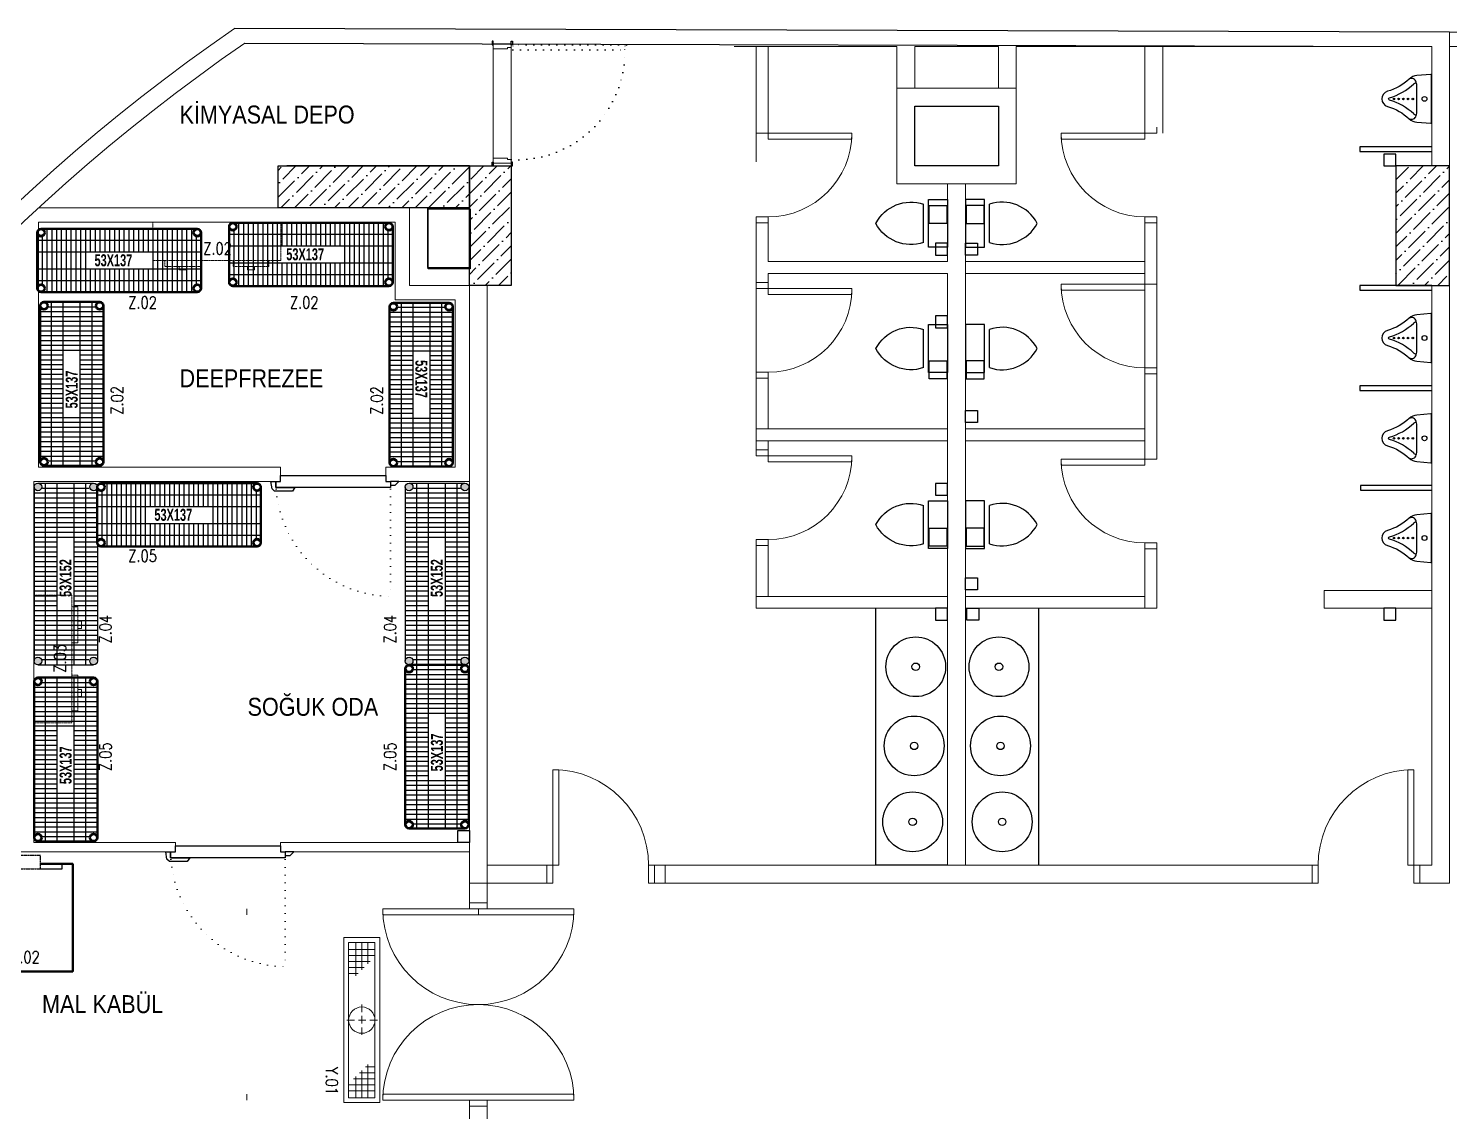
# Model space of a CAD drawing. Extents: x -29316 to 80307, y 54266 to 73016.
# Drawn here: x 20950 to 22139, y 56920 to 57826 of the extents above; entities that cross this region are included whole.
import ezdxf
from ezdxf.enums import TextEntityAlignment as Align

# ---------------------------------------------------------------- set-up
doc = ezdxf.new("R2010")
doc.units = 0
for name, pattern in [('BORDER', [1.75, 0.5, -0.25, 0.5, -0.25, 0, -0.25]), ('DASHED2', [9.525, 6.35, -3.175]), ('DOT', [6.35, 0, -6.35])]:
    doc.linetypes.add(name, pattern=pattern)
for name, color, linetype, lineweight in [('-DWG_ANA', 7, 'Continuous', 50), ('-DWG_ANA_1', 7, 'BORDER', 25), ('-DWG_DETAY1', 7, 'Continuous', 25), ('-dwg_sdepo', 7, 'BORDER', 9), ('_BOP-MAHALNO', 7, 'Continuous', 20), ('_BOP_DELIK', 3, 'Continuous', 30), ('continious', 7, 'Continuous', 50), ('continious2', 253, 'Continuous', 25), ('duvar', 12, 'Continuous', 18), ('kapi-acilis', 43, 'DOT', 15), ('kolon', 5, 'Continuous', 25), ('NO', 7, 'Continuous', 30), ('PENCERE', 3, 'Continuous', 9), ('PLAN', 253, 'Continuous', 15), ('s-depo', 140, 'Continuous', 25), ('yerizg-a', 7, 'Continuous', 15), ('yerizg-b', 7, 'Continuous', 9)]:
    doc.layers.add(name, color=color, linetype=linetype, lineweight=lineweight)
for name, color, linetype in [('BL-M', 62, 'Continuous'), ('BL-Y', 144, 'Continuous'), ('BL-Z', 117, 'Continuous'), ('kapı', 3, 'Continuous'), ('kolon tarama', 252, 'Continuous'), ('SDNO', 7, 'Continuous'), ('TEFRIS', 250, 'Continuous'), ('TF', 8, 'Continuous'), ('YAZI_BLM_1', 7, 'Continuous'), ('YRNO', 7, 'Continuous')]:
    doc.layers.add(name, color=color, linetype=linetype)
doc.styles.add('BLM_YAZI', font='stylu.ttf', dxfattribs={"width": 0.8})
doc.styles.add('RomanS', font='romans.shx')
doc.styles.add('style1', font='ARIALNB.TTF', dxfattribs={"height": 15})
pattern_1 = [(45, (93054.151, -11185.91), (4.20949506, 15.4348152), [19.84375, -3.96875, 0, -3.96875])]

# ---------------------------------------------------------------- blocks, each defined once
blk = doc.blocks.new("100'lük  kapı")
at = {"layer": 'PENCERE'}
for p, q in [((-85, 20), (-85, 100)), ((-85, 100), (-80, 100)), ((-80, 100), (-80, 20)), ((-90, 20), (-85, 20)), ((-90, 20), (-90, 5)), ((-85, 5), (-85, 20)), ((-80, 20), (-85, 20)), ((-5, 5), (-5, 20)), ((0, 20), (-5, 20)), ((0, 20), (0, 5)), ((-85, 5), (-90, 5)), ((-5, 5), (0, 5))]:
    blk.add_line(p, q, dxfattribs=at)
blk.add_arc((-85, 20), 80, 0, 90, dxfattribs=at)
blk = doc.blocks.new('WERWR33')
at = {"layer": 'TEFRIS', "linetype": 'Continuous'}
blk.add_lwpolyline([(-19.15, -1.95, 0.74977), (-19.15, -11.55, -0.118103), (-5.5, -19.35, 0.170402), (-0.64, -21.51), (8.32, -22.22, 0.437605), (8.75, -21.82), (8.75, 8.32, 0.437605), (8.32, 8.72), (-0.64, 8.01, 0.170402), (-5.5, 5.85, -0.118103)], format="xyb", close=True, dxfattribs=at)
for points in [[(-0.91, -17.17, -0.12863), (-2.59, -16.26, 0.118103), (-17.96, -7.47, -0.74977), (-17.96, -6.03, 0.118103), (-2.59, 2.75, -0.12863), (-0.91, 3.67)], [(-5.97, -18.92, 0.494565), (-1.28, -18.05, 0.117808), (-0.55, -15), (-0.55, 1.5, 0.117808), (-1.28, 4.55, 0.494565), (-5.97, 5.42, 0.494565)]]:
    blk.add_lwpolyline(points, format="xyb", dxfattribs=at)
for centre in [(-15.15, -6.75), (-12.15, -6.75), (-9.15, -6.75), (-6.15, -6.75), (-3.15, -6.75)]:
    blk.add_circle(centre, 0.5, dxfattribs=at)
at = {"layer": 'TEFRIS'}
blk.add_circle((4.25, -6.75), 1.51, dxfattribs=at)
blk = doc.blocks.new('KLO')
at = {"layer": 'TEFRIS'}
for p, q in [((50, 20), (0, 20)), ((0, 20), (0, 0)), ((45, 25), (5, 25)), ((50, 0), (50, 20)), ((0, 0), (50, 0))]:
    blk.add_line(p, q, dxfattribs=at)
for centre, radius, start, end in [((44.2, 38.3), 41.4, 117.6241, 198.7731), ((5.7, 38.3), 41.5, 341.3315, 62.2713)]:
    blk.add_arc(centre, radius, start, end, dxfattribs=at)
blk = doc.blocks.new('1br-pc3nh')
at = {"layer": '-dwg_sdepo', "color": 0, "lineweight": 0}
blk.add_lwpolyline([(107, -32), (0, -32), (0, 0), (107, 0)], close=True, dxfattribs=at)
for points in [[(10, -32), (10, -37), (40, -37), (40, -32)], [(67, -32), (67, -37), (97, -37), (97, -32)], [(27.9, -37), (17.9, -37)]]:
    blk.add_lwpolyline(points, dxfattribs=at)
at = {"layer": '-dwg_sdepo', "color": 0, "linetype": 'DASHED2'}
for points in [[(22, -37), (22, -40), (28, -40), (28, -37)], [(79, -37), (79, -40), (85, -40), (85, -37)]]:
    blk.add_lwpolyline(points, close=True, dxfattribs=at)
at = {"layer": 'SDNO', "linetype": 'Continuous', "style": 'RomanS', "width": 0.8}
blk.add_attdef('SDNO', text='', height=10, dxfattribs=at).set_placement((54, -22), align=Align.MIDDLE)
blk = doc.blocks.new('J-KS09l')
at = {"layer": 'kapi-acilis', "linetype": 'DOT'}
blk.add_lwpolyline([(-3, 11), (-3, 107)], dxfattribs=at)
blk.add_arc((-4.2, 9.8), 97.2, 0.6814, 89.3186, dxfattribs=at)
at = {"layer": 's-depo', "linetype": 'Continuous'}
for points in [[(-3, 14), (-7, 14), (-10, 11), (-3, 11)], [(1, 11), (-3, 11), (-3, 16), (93, 16), (93, 11), (89, 11), (89, 6), (1, 6), (1, 11)], [(77, 16), (79, 19), (94, 19), (96, 17), (97, 11), (93, 11), (93, 16)]]:
    blk.add_lwpolyline(points, close=True, dxfattribs=at)
blk = doc.blocks.new('53x152 tel')
at = {"lineweight": -2}
h = blk.add_hatch(color=256, dxfattribs=at)
h.paths.add_polyline_path([(3.2, 46.6, 1), (-3.2, 46.6, 1)])
h.paths.add_polyline_path([(-3.2, 0, 1), (3.2, 0, 1)])
h = blk.add_hatch(color=256, dxfattribs=at)
h.paths.add_polyline_path([(142.4, 46.6, 1), (148.8, 46.6, 1)])
h.paths.add_polyline_path([(142.4, 0, 1), (148.8, 0, 1)])
for p, q in [((145.6, 49.8), (0, 49.8)), ((-3.2, 46.6), (-3.2, 0)), ((148.8, 46.6), (148.8, 0)), ((145.6, -3.2), (0, -3.2))]:
    blk.add_line(p, q)
for centre in [(0, 46.6), (145.6, 46.6), (0, 0), (145.6, 0)]:
    blk.add_circle(centre, 3.2)
at = {"layer": 'continious2'}
for p, q in [((5.3, 49.8), (5.3, -3.2)), ((9.4, 49.8), (9.4, -3.2)), ((13.5, 49.8), (13.5, -3.2)), ((17.6, 49.8), (17.6, -3.2)), ((21.7, 49.8), (21.7, -3.2)), ((25.8, 49.8), (25.8, -3.2)), ((29.9, 49.8), (29.9, -3.2)), ((34, 49.8), (34, -3.2)), ((38.1, 49.8), (38.1, -3.2)), ((42.2, 49.8), (42.2, -3.2)), ((46.3, 49.8), (46.3, 30.4)), ((50.4, 49.8), (50.4, 30.4)), ((54.5, 49.8), (54.5, 30.4)), ((58.6, 49.8), (58.6, 30.4)), ((62.7, 49.8), (62.7, 30.4)), ((66.8, 49.8), (66.8, 30.4)), ((70.9, 49.8), (70.9, 30.4)), ((75, 49.8), (75, 30.4)), ((79.1, 49.8), (79.1, 30.4)), ((83.2, 49.8), (83.2, 30.4)), ((87.3, 49.8), (87.3, 30.4)), ((91.4, 49.8), (91.4, 30.4)), ((95.5, 49.8), (95.5, 30.4)), ((99.6, 49.8), (99.6, 30.4)), ((103.7, 49.8), (103.7, -3.2)), ((107.8, 49.8), (107.8, -3.2)), ((111.9, 49.8), (111.9, -3.2)), ((116, 49.8), (116, -3.2)), ((120.1, 49.8), (120.1, -3.2)), ((124.2, 49.8), (124.2, -3.2)), ((128.3, 49.8), (128.3, -3.2)), ((132.4, 49.8), (132.4, -3.2)), ((136.5, 49.8), (136.5, -3.2)), ((140.6, 49.8), (140.6, -3.2)), ((-3.2, 40.2), (148.8, 40.2)), ((1.2, 42.7), (1.2, 3.9)), ((144.7, 42.7), (144.7, 3.9)), ((-3.2, 30.4), (148.8, 30.4)), ((-3.2, 16.2), (148.8, 16.2)), ((46.3, 16.2), (46.3, -3.2)), ((50.4, 16.2), (50.4, -3.2)), ((54.5, 16.2), (54.5, -3.2)), ((58.6, 16.2), (58.6, -3.2)), ((62.7, 16.2), (62.7, -3.2)), ((66.8, 16.2), (66.8, -3.2)), ((70.9, 16.2), (70.9, -3.2)), ((75, 16.2), (75, -3.2)), ((79.1, 16.2), (79.1, -3.2)), ((83.2, 16.2), (83.2, -3.2)), ((87.3, 16.2), (87.3, -3.2)), ((91.4, 16.2), (91.4, -3.2)), ((95.5, 16.2), (95.5, -3.2)), ((99.6, 16.2), (99.6, -3.2)), ((-3.2, 6.4), (148.8, 6.4))]:
    blk.add_line(p, q, dxfattribs=at)
at = {"style": 'style1', "width": 0.8}
blk.add_text('53X152', height=10, dxfattribs=at).set_placement((53.6, 18.5))
blk = doc.blocks.new('A$C0B025A11')
for p, q in [((0, 49.8), (0, 3.2)), ((133.8, 53), (3.2, 53)), ((137, 49.8), (137, 3.2)), ((133.8, 0), (3.2, 0))]:
    blk.add_line(p, q)
for centre in [(3.2, 49.8), (133.8, 49.8), (3.2, 3.2), (133.8, 3.2)]:
    blk.add_circle(centre, 3.2)
at = {"layer": 'continious2'}
for p, q in [((8, 53), (8, 0)), ((12.1, 53), (12.1, 0)), ((16.1, 53), (16.1, 0)), ((20.1, 53), (20.1, 0)), ((24.2, 53), (24.2, 0)), ((28.2, 53), (28.2, 0)), ((32.2, 53), (32.2, 0)), ((36.3, 53), (36.3, 0)), ((40.3, 53), (40.3, 0)), ((44.3, 53), (44.3, 33.6)), ((48.3, 53), (48.3, 33.6)), ((52.4, 53), (52.4, 33.6)), ((56.4, 53), (56.4, 33.6)), ((60.4, 53), (60.4, 33.6)), ((64.5, 53), (64.5, 33.6)), ((68.5, 53), (68.5, 33.6)), ((72.5, 53), (72.5, 33.6)), ((76.6, 53), (76.6, 33.6)), ((80.6, 53), (80.6, 33.6)), ((84.6, 53), (84.6, 33.6)), ((88.6, 53), (88.6, 33.6)), ((92.7, 53), (92.7, 33.6)), ((96.7, 53), (96.7, 0)), ((100.7, 53), (100.7, 0)), ((104.8, 53), (104.8, 0)), ((108.8, 53), (108.8, 0)), ((112.8, 53), (112.8, 0)), ((116.9, 53), (116.9, 0)), ((120.9, 53), (120.9, 0)), ((124.9, 53), (124.9, 0)), ((128.9, 53), (128.9, 0)), ((0, 43.4), (137, 43.4)), ((4, 45.9), (4, 7.1)), ((133, 45.9), (133, 7.1)), ((0, 33.6), (137, 33.6)), ((0, 19.4), (137, 19.4)), ((44.3, 19.4), (44.3, 0)), ((48.3, 19.4), (48.3, 0)), ((52.4, 19.4), (52.4, 0)), ((56.4, 19.4), (56.4, 0)), ((60.4, 19.4), (60.4, 0)), ((64.5, 19.4), (64.5, 0)), ((68.5, 19.4), (68.5, 0)), ((72.5, 19.4), (72.5, 0)), ((76.6, 19.4), (76.6, 0)), ((80.6, 19.4), (80.6, 0)), ((84.6, 19.4), (84.6, 0)), ((88.6, 19.4), (88.6, 0)), ((92.7, 19.4), (92.7, 0)), ((0, 9.6), (137, 9.6))]:
    blk.add_line(p, q, dxfattribs=at)
for centre in [(3.2, 49.8), (133.8, 49.8), (3.2, 3.2), (133.8, 3.2)]:
    blk.add_circle(centre, 2.5, dxfattribs=at)
at = {"style": 'style1', "width": 0.8}
blk.add_text('53X137', height=10, dxfattribs=at).set_placement((47.9, 21.6))
blk = doc.blocks.new('dwe')
at = {"layer": 'kapı', "color": 7}
for points in [[(38370.2, 66752.9), (38369.2, 66752.9), (38369.2, 66749.9), (38370.2, 66749.9)], [(38385.2, 66752.9), (38386.2, 66752.9), (38386.2, 66749.9), (38385.2, 66749.9)], [(38370.2, 66648.6), (38369.2, 66648.6), (38369.2, 66651.6), (38370.2, 66651.6)], [(38385.2, 66648.6), (38386.2, 66648.6), (38386.2, 66651.6), (38385.2, 66651.6)]]:
    blk.add_lwpolyline(points, close=True, dxfattribs=at)
at = {"layer": 'kapı', "color": 7, "lineweight": 18}
for points in [[(38370.2, 66750.7), (38385.2, 66750.7), (38385.2, 66747.7), (38382, 66747.7), (38382, 66746.5), (38370.2, 66746.5)], [(38370.2, 66650.8), (38385.2, 66650.8), (38385.2, 66653.8), (38382, 66653.8), (38382, 66655), (38370.2, 66655)]]:
    blk.add_lwpolyline(points, close=True, dxfattribs=at)
at = {"layer": 'kapı', "color": 7, "linetype": 'DOT'}
blk.add_lwpolyline([(38386.4, 66745.7), (38480.3, 66745.7), (38480.3, 66748.9), (38481.5, 66748.9), (38481.5, 66749.9), (38385.2, 66749.9), (38385.2, 66748.9), (38386.4, 66748.9)], close=True, dxfattribs=at)
blk.add_arc((38389.7, 66744.3), 90.6, 267.1729, 0.8685, dxfattribs=at)
blk = doc.blocks.new('1AS-BW600')
at = {"layer": '-DWG_ANA', "color": 0}
blk.add_lwpolyline([(53, 0), (80, 0), (80, -90), (0, -90), (0, 0), (28, 0)], dxfattribs=at)
at = {"layer": '-DWG_ANA_1', "color": 0}
blk.add_lwpolyline([(28, 7), (28, -4), (53, -4), (53, 7)], close=True, dxfattribs=at)
at = {"layer": '-DWG_DETAY1', "color": 0}
for points in [[(8, 0), (8, -4), (28, -4)], [(53, -4), (71, -4), (71, 0)]]:
    blk.add_lwpolyline(points, dxfattribs=at)
at = {"layer": 'NO', "linetype": 'Continuous', "style": 'RomanS', "width": 0.8}
blk.add_attdef('NO', text='', height=10, dxfattribs=at).set_placement((39.7, -78), align=Align.MIDDLE)
blk = doc.blocks.new('Y-SIFON')
at = {"layer": 'yerizg-a', "color": 0, "linetype": 'Continuous'}
blk.add_circle((0, 0), 11, dxfattribs=at)
at = {"layer": 'yerizg-b', "color": 0, "linetype": 'DASHED2'}
for points in [[(0, 13), (0, -13)], [(-13, 0), (13, 0)]]:
    blk.add_lwpolyline(points, dxfattribs=at)
blk = doc.blocks.new('1bs-syk313a')
at = {"layer": 'yerizg-a', "color": 0}
blk.add_lwpolyline([(0, 0), (138, 0), (138, -30), (0, -30)], close=True, dxfattribs=at)
at = {"layer": 'yerizg-b', "color": 0}
for p, q in [((4, -10), (22, -10)), ((10, -26), (10, -4)), ((15, -4), (15, -26)), ((20, -26), (20, -8)), ((134, -10), (106, -10)), ((108, -4), (108, -12)), ((113, -4), (113, -17)), ((118, -4), (118, -22)), ((123, -26), (123, -4)), ((128, -4), (128, -26)), ((4, -15), (27, -15)), ((4, -20), (32, -20)), ((25, -26), (25, -13)), ((30, -26), (30, -18)), ((134, -15), (111, -15)), ((134, -20), (116, -20))]:
    blk.add_line(p, q, dxfattribs=at)
blk.add_lwpolyline([(4, -4), (134, -4), (134, -26), (4, -26)], close=True, dxfattribs=at)
at = {"layer": 'PLAN', "color": 0, "linetype": 'Continuous'}
blk.add_blockref('Y-SIFON', (69, -15), dxfattribs=at)
at = {"layer": 'YRNO', "linetype": 'Continuous', "style": 'RomanS', "width": 0.8}
blk.add_attdef('YRNO', text='', height=10, dxfattribs=at).set_placement((120, -40), align=Align.MIDDLE)
blk = doc.blocks.new('S.01')
at = {"layer": 'YRNO', "linetype": 'Continuous', "style": 'RomanS', "width": 0.8}
blk.add_attdef('YRNO', text='', height=10, rotation=270, dxfattribs=at).set_placement((38799.2, 66951.9), align=Align.MIDDLE)

msp = doc.modelspace()

# ---------------------------------------------------------------- hatches: boundary and pattern name
at = {"layer": 'kolon tarama'}
h = msp.add_hatch(dxfattribs=at)
h.set_pattern_fill('ANSI36', color=256, scale=2.5, style=0)
h.set_pattern_definition(pattern_1)
h.paths.add_polyline_path([(21319, 57710.6), (21159, 57710.6), (21159, 57675.6), (21319, 57675.6)])
h = msp.add_hatch(dxfattribs=at)
h.set_pattern_fill('ANSI36', color=256, scale=2.5, style=0)
h.set_pattern_definition(pattern_1)
h.paths.add_polyline_path([(21354, 57710.6), (21319, 57710.6), (21319, 57675.6), (21319, 57610.6), (21354, 57610.6)])
h = msp.add_hatch(dxfattribs=at)
h.set_pattern_fill('ANSI36', color=256, scale=2.5, style=0)
h.set_pattern_definition(pattern_1)
h.paths.add_polyline_path([(22139, 57710.6), (22094, 57710.6), (22094, 57610.6), (22139, 57610.6)])

# ---------------------------------------------------------------- linework, layer by layer
at = {"layer": '_BOP-MAHALNO'}
for p, q in [((21159, 57675.6), (20958.5, 57675.6)), ((20958.5, 57663.6), (20958.5, 57458.6)), ((21257, 57663.6), (20958.5, 57663.6)), ((21257, 57663.6), (21257, 57598.6)), ((21269, 57663.6), (21269, 57610.6)), ((21269, 57610.6), (21319, 57610.6)), ((21319, 57610.6), (21319, 57463.6)), ((21257, 57598.6), (21307, 57598.6)), ((21307, 57598.6), (21307, 57458.6)), ((21161, 57458.6), (20958.5, 57458.6)), ((21161, 57446.6), (21161, 57458.6)), ((21307, 57458.6), (21249, 57458.6)), ((21249, 57446.6), (21249, 57458.6)), ((21161, 57446.6), (20954.5, 57446.6)), ((20954.5, 57446.6), (20954.5, 57144.8)), ((21249, 57446.6), (21319, 57446.6)), ((21073, 57144.8), (20954.5, 57144.8)), ((21073, 57144.8), (21073, 57136.8)), ((21319.2, 57144.8), (21161, 57144.8)), ((21161, 57144.8), (21161, 57136.8)), ((21073, 57136.8), (20914, 57136.8)), ((21319.2, 57136.8), (21161, 57136.8))]:
    msp.add_line(p, q, dxfattribs=at)
at = {"layer": '_BOP_DELIK'}
for points in [[(21691.5, 57760.6), (21761.5, 57760.6), (21761.5, 57710.6), (21691.5, 57710.6)], [(22084, 57710.6), (22094, 57710.6), (22094, 57720.6), (22084, 57720.6)], [(21284.6, 57674.6), (21319.6, 57674.6), (21319.6, 57624.6), (21284.6, 57624.6)], [(21718.5, 57662.6), (21703.5, 57662.6), (21703.5, 57677.6), (21718.5, 57677.6)], [(21734.5, 57662.6), (21749.5, 57662.6), (21749.5, 57677.6), (21734.5, 57677.6)], [(21719, 57646.1), (21709, 57646.1), (21709, 57636.1), (21719, 57636.1)], [(21734, 57646.1), (21744, 57646.1), (21744, 57636.1), (21734, 57636.1)], [(21709, 57575.1), (21719, 57575.1), (21719, 57585.1), (21709, 57585.1)], [(21718.5, 57532.6), (21703.5, 57532.6), (21703.5, 57547.6), (21718.5, 57547.6)], [(21734.5, 57532.6), (21749.5, 57532.6), (21749.5, 57547.6), (21734.5, 57547.6)], [(21734, 57506.1), (21744, 57506.1), (21744, 57496.1), (21734, 57496.1)], [(21709, 57435.1), (21719, 57435.1), (21719, 57445.1), (21709, 57445.1)], [(21718.5, 57392.6), (21703.5, 57392.6), (21703.5, 57407.6), (21718.5, 57407.6)], [(21734.5, 57392.6), (21749.5, 57392.6), (21749.5, 57407.6), (21734.5, 57407.6)], [(21734, 57366.1), (21744, 57366.1), (21744, 57356.1), (21734, 57356.1)], [(21709, 57330.6), (21719, 57330.6), (21719, 57340.6), (21709, 57340.6)], [(21745.2, 57330.6), (21735.2, 57330.6), (21735.2, 57340.6), (21745.2, 57340.6)], [(22084, 57330.6), (22094, 57330.6), (22094, 57340.6), (22084, 57340.6)], [(21309.2, 57144.8), (21309.2, 57154.8), (21319.2, 57154.8), (21319.2, 57144.8)]]:
    msp.add_lwpolyline(points, close=True, dxfattribs=at)
at = {"layer": 'duvar', "color": 253, "ltscale": 5, "true_color": 0x9898cc}
for p, q in [((22139, 57822.6), (23890.4, 57825.6)), ((22139, 57810.6), (22456.5, 57810.6))]:
    msp.add_line(p, q, dxfattribs=at)
at = {"layer": 'duvar', "ltscale": 5}
for p, q in [((22139, 57710.6), (22139, 57822.6)), ((21339, 57710.6), (21339, 57812.7)), ((21354, 57710.6), (21354, 57812.7)), ((21540.5, 57810.6), (21676.5, 57810.6)), ((21559, 57714.1), (21559, 57810.6)), ((21569, 57733.1), (21569, 57810.6)), ((21884, 57738.1), (21884, 57810.6)), ((21899, 57738.1), (21899, 57810.6)), ((22124, 57710.6), (22124, 57810.6)), ((21719, 57630.6), (21719, 57695.6)), ((21734, 57630.6), (21734, 57695.6)), ((21559, 57468.1), (21559, 57668.1)), ((21569, 57663.1), (21559, 57663.1)), ((21569, 57630.6), (21569, 57668.1)), ((21884, 57460.3), (21884, 57663.1)), ((21884, 57630.6), (21884, 57663.1)), ((21884, 57663.1), (21894, 57663.1)), ((21894, 57465.3), (21894, 57668.1)), ((21719, 57630.6), (21569, 57630.6)), ((21884, 57630.6), (21734, 57630.6)), ((21734, 57125.6), (21734, 57630.6)), ((21569, 57613.1), (21559, 57613.1)), ((21719, 57620.6), (21569, 57620.6)), ((21569, 57613.1), (21569, 57620.6)), ((21719, 57125.6), (21719, 57620.6)), ((21884, 57620.6), (21734, 57620.6)), ((22124, 57125.6), (22124, 57610.6)), ((22139, 57110.6), (22139, 57610.6)), ((21569, 57533.1), (21559, 57533.1)), ((21569, 57490.6), (21569, 57533.1)), ((21884, 57536.7), (21894, 57536.7)), ((21719, 57490.6), (21559, 57490.6)), ((21884, 57490.6), (21734, 57490.6)), ((21719, 57480.6), (21559, 57480.6)), ((21569, 57473.1), (21559, 57473.1)), ((21569, 57473.1), (21569, 57480.6)), ((21884, 57480.6), (21734, 57480.6)), ((21559, 57340.6), (21559, 57398.1)), ((21569, 57393.1), (21559, 57393.1)), ((21569, 57350.6), (21569, 57393.1)), ((21884, 57340.6), (21884, 57395.3)), ((21884, 57390.3), (21894, 57390.3)), ((21894, 57340.6), (21894, 57395.3)), ((21719, 57350.6), (21559, 57350.6)), ((21719, 57340.6), (21559, 57340.6)), ((21884, 57350.6), (21734, 57350.6)), ((21894, 57340.6), (21734, 57340.6)), ((21482.7, 57125.6), (21482.7, 57110.6)), ((21482.7, 57125.6), (21482.7, 57110.6)), ((21482.7, 57110.6), (21482.7, 57125.6)), ((22029, 57125.6), (21975.2, 57125.6)), ((22124, 57125.6), (22104, 57125.6)), ((21388.9, 57110.6), (21319, 57110.6)), ((21334, 57094.1), (21334, 57110.6)), ((21482.7, 57110.6), (21468.9, 57110.6)), ((21885.2, 57110.6), (21572.7, 57110.6)), ((22029, 57110.6), (21975.2, 57110.6)), ((22139, 57110.6), (22109, 57110.6)), ((21334, 57094.1), (21319, 57094.1)), ((21319, 56900.6), (21319, 56924.1)), ((21334, 56924.1), (21319, 56924.1)), ((21334, 56900.6), (21334, 56929.1))]:
    msp.add_line(p, q, dxfattribs=at)
at = {"layer": 'duvar'}
for p, q in [((21676.5, 57810.6), (21676.5, 57775.6)), ((21691.5, 57810.6), (21761.5, 57810.6)), ((21691.5, 57810.6), (21691.5, 57775.6)), ((21761.5, 57810.6), (21761.5, 57775.6)), ((21776.5, 57810.6), (21919, 57810.6)), ((21776.5, 57810.6), (21776.5, 57775.6)), ((21899, 57810.6), (22081, 57810.6)), ((21899, 57810.6), (22124, 57810.6)), ((21691.5, 57760.6), (21691.5, 57710.6)), ((21761.5, 57760.6), (21691.5, 57760.6)), ((21761.5, 57710.6), (21761.5, 57760.6)), ((21691.5, 57710.6), (21761.5, 57710.6)), ((21269, 57610.6), (21269, 57675.6)), ((21284, 57625.6), (21284, 57675.6)), ((21319, 57675.6), (21319, 57625.6)), ((21319, 57625.6), (21284, 57625.6)), ((21319, 57610.6), (21269, 57610.6)), ((21319, 57610.6), (21319, 57110.6)), ((21334, 57610.6), (21334, 57110.6)), ((22034, 57340.6), (22034, 57355.6)), ((22034, 57355.6), (22124, 57355.6)), ((22124, 57340.6), (22034, 57340.6)), ((21334, 57125.6), (21393.9, 57125.6)), ((21468.9, 57125.6), (21975.2, 57125.6)), ((21354, 57110.6), (21388.9, 57110.6)), ((21468.9, 57110.6), (21975.2, 57110.6))]:
    msp.add_line(p, q, dxfattribs=at)
for points in [[(21676.5, 57695.6), (21776.5, 57695.6), (21776.5, 57775.6), (21676.5, 57775.6)], [(21269, 57675.6), (21319, 57675.6), (21319, 57610.6), (21269, 57610.6)], [(21284, 57675.6), (21319, 57675.6), (21319, 57625.6), (21284, 57625.6)]]:
    msp.add_lwpolyline(points, close=True, dxfattribs=at)
at = {"layer": 'duvar', "ltscale": 5}
msp.add_lwpolyline([(21319, 57094.1), (21319, 57453.1)], dxfattribs=at)
at = {"layer": 'duvar', "color": 253, "ltscale": 5, "true_color": 0x9898cc}
for radius in [1565.5, 1550.5]:
    msp.add_arc((22009.5, 56535.6), radius, 124.5121, 235.4879, dxfattribs=at)
at = {"layer": 'kolon', "ltscale": 5}
for p, q in [((21319, 57710.6), (21166.3, 57710.6)), ((21319, 57675.6), (21159, 57675.6))]:
    msp.add_line(p, q, dxfattribs=at)
at = {"layer": 'kolon'}
for points in [[(21159, 57710.6), (21319, 57710.6), (21319, 57675.6), (21159, 57675.6)], [(21354, 57610.6), (21319, 57610.6), (21319, 57710.6), (21354, 57710.6)], [(22094, 57610.6), (22139, 57610.6), (22139, 57710.6), (22094, 57710.6)]]:
    msp.add_lwpolyline(points, close=True, dxfattribs=at)
at = {"layer": 'PENCERE'}
for p, q in [((21569, 57738.1), (21559, 57738.1)), ((21569, 57738.1), (21639, 57738.1)), ((21569, 57733.1), (21569, 57738.1)), ((21639, 57733.1), (21569, 57733.1)), ((21639, 57738.1), (21639, 57733.1)), ((21884, 57738.1), (21814, 57738.1)), ((21814, 57738.1), (21814, 57733.1)), ((21814, 57733.1), (21884, 57733.1)), ((21884, 57743.1), (21884, 57738.1)), ((21884, 57738.1), (21894, 57738.1)), ((21884, 57733.1), (21884, 57738.1)), ((21894, 57738.1), (21894, 57743.1)), ((21569, 57668.1), (21559, 57668.1)), ((21559, 57663.1), (21559, 57668.1)), ((21569, 57663.1), (21569, 57668.1)), ((21884, 57668.1), (21894, 57668.1)), ((21884, 57663.1), (21884, 57668.1)), ((21894, 57663.1), (21894, 57668.1)), ((21559, 57608.1), (21559, 57613.1)), ((21569, 57613.1), (21569, 57608.1)), ((21884, 57616.7), (21884, 57611.7)), ((21894, 57611.7), (21894, 57616.7)), ((21569, 57608.1), (21559, 57608.1)), ((21569, 57608.1), (21639, 57608.1)), ((21569, 57603.1), (21569, 57608.1)), ((21639, 57603.1), (21569, 57603.1)), ((21639, 57608.1), (21639, 57603.1)), ((21884, 57611.7), (21814, 57611.7)), ((21814, 57611.7), (21814, 57606.7)), ((21814, 57606.7), (21884, 57606.7)), ((21884, 57611.7), (21894, 57611.7)), ((21884, 57606.7), (21884, 57611.7)), ((21884, 57541.7), (21894, 57541.7)), ((21884, 57536.7), (21884, 57541.7)), ((21894, 57536.7), (21894, 57541.7)), ((21569, 57538.1), (21559, 57538.1)), ((21559, 57533.1), (21559, 57538.1)), ((21569, 57533.1), (21569, 57538.1)), ((21559, 57468.1), (21559, 57473.1)), ((21569, 57473.1), (21569, 57468.1)), ((21884, 57470.3), (21884, 57465.3)), ((21894, 57465.3), (21894, 57470.3)), ((21569, 57468.1), (21559, 57468.1)), ((21569, 57468.1), (21639, 57468.1)), ((21569, 57463.1), (21569, 57468.1)), ((21639, 57463.1), (21569, 57463.1)), ((21639, 57468.1), (21639, 57463.1)), ((21884, 57465.3), (21814, 57465.3)), ((21814, 57465.3), (21814, 57460.3)), ((21814, 57460.3), (21884, 57460.3)), ((21884, 57465.3), (21894, 57465.3)), ((21884, 57460.3), (21884, 57465.3)), ((21569, 57398.1), (21559, 57398.1)), ((21559, 57393.1), (21559, 57398.1)), ((21569, 57393.1), (21569, 57398.1)), ((21884, 57395.3), (21894, 57395.3)), ((21884, 57390.3), (21884, 57395.3)), ((21894, 57390.3), (21894, 57395.3)), ((21319, 57094.1), (21319, 57089.1)), ((21334, 57089.1), (21334, 57094.1)), ((21132.8, 57089.1), (21132.8, 57084.1)), ((21326.5, 57089.1), (21246.5, 57089.1)), ((21246.5, 57089.1), (21246.5, 57084.1)), ((21246.5, 57084.1), (21326.5, 57084.1)), ((21334, 57089.1), (21319, 57089.1)), ((21326.5, 57084.1), (21326.5, 57089.1)), ((21326.5, 57089.1), (21406.5, 57089.1)), ((21406.5, 57084.1), (21326.5, 57084.1)), ((21406.5, 57089.1), (21406.5, 57084.1)), ((21132.8, 56929.1), (21132.8, 56934.1)), ((21246.5, 56929.1), (21246.5, 56934.1)), ((21246.5, 56934.1), (21326.5, 56934.1)), ((21326.5, 56929.1), (21246.5, 56929.1)), ((21334, 56929.1), (21319, 56929.1)), ((21319, 56924.1), (21319, 56929.1)), ((21406.5, 56934.1), (21326.5, 56934.1)), ((21326.5, 56929.1), (21406.5, 56929.1)), ((21334, 56929.1), (21334, 56924.1)), ((21406.5, 56929.1), (21406.5, 56934.1))]:
    msp.add_line(p, q, dxfattribs=at)
for centre, radius, start, end in [((21569, 57738.1), 70, 270, 0), ((21884, 57738.1), 70, 180, 270), ((21569, 57608.1), 70, 270, 0), ((21884, 57611.7), 70, 180, 270), ((21569, 57468.1), 70, 270, 0), ((21884, 57465.3), 70, 180, 270), ((21326.5, 57089.1), 80, 180, 270), ((21326.5, 57089.1), 80, 270, 0), ((21326.5, 56929.1), 80, 90, 180), ((21326.5, 56929.1), 80, 0, 90)]:
    msp.add_arc(centre, radius, start, end, dxfattribs=at)
at = {"layer": 'TEFRIS', "color": 244, "true_color": 0x991b1e}
for p, q in [((22139, 57822.6), (21122.5, 57825.6)), ((21131, 57813.3), (22124, 57810.6))]:
    msp.add_line(p, q, dxfattribs=at)
at = {"layer": 'TEFRIS'}
for p, q in [((22124, 57726.7), (22064, 57726.7)), ((22064, 57726.7), (22064, 57722.7)), ((22064, 57722.7), (22124, 57722.7)), ((22124, 57610.6), (22064, 57610.6)), ((22064, 57610.6), (22064, 57606.6)), ((22064, 57606.6), (22124, 57606.6)), ((22124, 57526.7), (22064, 57526.7)), ((22064, 57526.7), (22064, 57522.7)), ((22064, 57522.7), (22124, 57522.7)), ((22124.5, 57443.4), (22064.5, 57443.4)), ((22064.5, 57443.4), (22064.5, 57439.4)), ((22064.5, 57439.4), (22124.5, 57439.4)), ((21659, 57125.6), (21659, 57340.6)), ((21795.5, 57125.6), (21795.5, 57340.6)), ((21719, 57125.6), (21659, 57125.6))]:
    msp.add_line(p, q, dxfattribs=at)
for centre, radius in [((21692.4, 57291.7), 25), ((21762, 57291.7), 25), ((21692.4, 57291.7), 3.14), ((21762, 57291.7), 3.14), ((21691.1, 57225.5), 25), ((21763.3, 57225.5), 25), ((21691.1, 57225.5), 3.14), ((21763.3, 57225.5), 3.14), ((21689.8, 57162), 25), ((21764.7, 57162), 25), ((21689.8, 57162), 3.14), ((21764.7, 57162), 3.14)]:
    msp.add_circle(centre, radius, dxfattribs=at)

# ---------------------------------------------------------------- block references
at = {"lineweight": -2, "rotation": 90}
for p in [(21004.6, 57296.5), (21315.2, 57296.5)]:
    msp.add_blockref('53x152 tel', p, dxfattribs=at)
at = {"layer": '_BOP-MAHALNO'}
msp.add_blockref('dwe', (-17031.2, -8937.9), dxfattribs=at)
for p, rotation, values in [((87997.5, 18797.2), 89.99999999999999, {'YRNO': 'Z.02'}), ((88132.7, 18797.2), 89.99999999999999, {'YRNO': 'Z.02'}), ((59823.5, 124466.5), 180, {'YRNO': 'Z.02'}), ((60040.8, 124466.3), 180, {'YRNO': 'Z.02'}), ((87997.5, 18585.3), 89.99999999999999, {'YRNO': 'Z.05'}), ((59813.7, 124275), 180, {'YRNO': 'Z.04'}), ((60051.8, 124275), 180, {'YRNO': 'Z.04'}), ((59813.7, 124168.3), 180, {'YRNO': 'Z.05'}), ((60051.8, 124168.3), 180, {'YRNO': 'Z.05'})]:
    msp.add_blockref('S.01', p, dxfattribs=dict(at, rotation=rotation)).add_auto_attribs(values)
at = {"layer": 'BL-M'}
msp.add_blockref('1AS-BW600', (20907.2, 57126.8), dxfattribs=at).add_auto_attribs({'NO': 'M.02'})
at = {"layer": 'BL-Y', "rotation": 270}
msp.add_blockref('1bs-syk313a', (21244, 57065.1), dxfattribs=at).add_auto_attribs({'YRNO': 'Y.01'})
at = {"layer": 'BL-Z'}
msp.add_blockref('1br-pc3nh', (21054.3, 57663.6), dxfattribs=at).add_auto_attribs({'SDNO': 'Z.02'})
at = {"layer": 'BL-Z', "rotation": 90}
msp.add_blockref('1br-pc3nh', (20954.5, 57244.7), dxfattribs=at).add_auto_attribs({'SDNO': 'Z.03'})
at = {"layer": 'continious', "lineweight": -2}
for p in [(21117.9, 57610.1), (20957.5, 57605.1), (21007.6, 57392.2)]:
    msp.add_blockref('A$C0B025A11', p, dxfattribs=at)
for p, rotation in [((21012.9, 57459.9), 90), ((21252.2, 57596.1), 270), ((21318.4, 57156.3), 90), ((21007.8, 57145.6), 90)]:
    msp.add_blockref('A$C0B025A11', p, dxfattribs=dict(at, rotation=rotation))
at = {"layer": 'PENCERE'}
msp.add_blockref("100'lük  kapı", (21473.9, 57105.6), dxfattribs=at)
at = {"layer": 'PENCERE', "xscale": -1}
msp.add_blockref("100'lük  kapı", (22024, 57105.6), dxfattribs=at)
at = {"layer": 'TEFRIS', "xscale": 1.32, "yscale": 1.32, "zscale": 1.32}
for p in [(22112.4, 57775.6), (22112.4, 57575.6), (22112.4, 57491.7), (22112.4, 57408.3)]:
    msp.add_blockref('WERWR33', p, dxfattribs=at)
at = {"layer": 'TEFRIS', "yscale": 0.8000000000000005, "zscale": 0.8000000000000005}
for p, xscale, rotation in [((21719, 57682.6), -0.8000000000000005, 90), ((21734, 57682.6), 0.8000000000000005, 270), ((21719, 57577.9), -0.8000000000000005, 90), ((21734, 57577.9), 0.8000000000000005, 270), ((21719, 57430.6), -0.8000000000000005, 90), ((21734, 57430.6), 0.8000000000000005, 270)]:
    msp.add_blockref('KLO', p, dxfattribs=dict(at, xscale=xscale, rotation=rotation))
at = {"layer": 'TF', "rotation": 180}
for p in [(21250, 57457.6), (21162, 57147.8)]:
    msp.add_blockref('J-KS09l', p, dxfattribs=at)

# ---------------------------------------------------------------- texts
at = {"layer": 'YAZI_BLM_1', "style": 'BLM_YAZI', "width": 0.9}
for s, p in [('KİMYASAL DEPO', (21076.5, 57746.1)), ('DEEPFREZEE', (21076.5, 57525.5)), ('SOĞUK ODA', (21133.4, 57250.7)), ('MAL KABÜL', (20961.5, 57002))]:
    msp.add_text(s, height=15, dxfattribs=at).set_placement(p)

doc.saveas('drawing.dxf')
